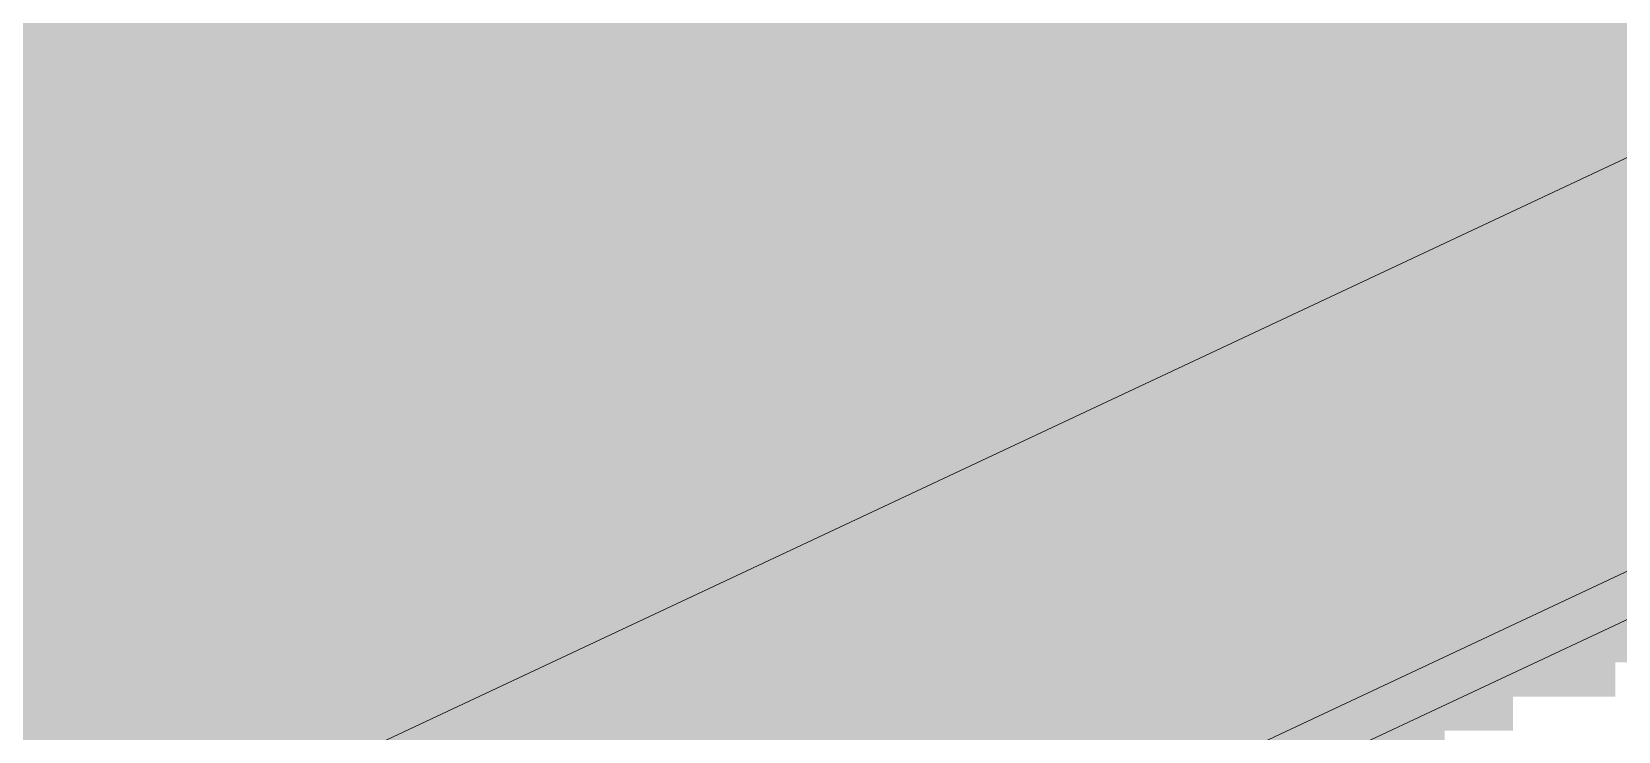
# Model space of a CAD drawing. Header units: millimetres. Extents: x 5 to 1315, y 5 to 292.
# Drawn here: x 1197.866 to 1202.352, y 75.672 to 77.65 of the extents above; entities that cross this region are included whole.
import ezdxf

# ---------------------------------------------------------------- set-up
doc = ezdxf.new("R2010")
doc.units = ezdxf.units.MM
doc.layers.add('EXISTING', color=7, linetype='Continuous')
doc.layers.add('IMAGES', color=7, linetype='Continuous')

# ---------------------------------------------------------------- blocks, each defined once
blk = doc.blocks.new('SHEET_03')
at = {"layer": 'EXISTING', "color": 250, "lineweight": 9}
for p, q in [((263.2288, 58.9151), (329.7311, 90.136)), ((329.7311, 88.9664), (263.2288, 57.7455)), ((263.2288, 57.7455), (303.5049, 76.654)), ((303.5049, 76.5175), (263.2288, 57.609))]:
    blk.add_line(p, q, dxfattribs=at)
at = {"layer": 'IMAGES', "color": 7}
for points in [[(296.7545, 77.6015), (300.8982, 77.6015), (296.7545, 77.6979), (300.8982, 77.6979)], [(300.8982, 77.6015), (301.0909, 77.6015), (300.8982, 77.6979), (301.0909, 77.6979)], [(301.0909, 77.6015), (301.1873, 77.6015), (301.0909, 77.6979), (301.1873, 77.6979)], [(301.1873, 77.6015), (301.2836, 77.6015), (301.1873, 77.6979), (301.2836, 77.6979)], [(301.2836, 77.6015), (301.38, 77.6015), (301.2836, 77.6979), (301.38, 77.6979)], [(301.38, 77.6015), (301.4764, 77.6015), (301.38, 77.6979), (301.4764, 77.6979)], [(301.4764, 77.6015), (301.5727, 77.6015), (301.4764, 77.6979), (301.5727, 77.6979)], [(301.5727, 77.6015), (302.8255, 77.6015), (301.5727, 77.6979), (302.8255, 77.6979)], [(296.5618, 77.5051), (300.7055, 77.5051), (296.5618, 77.6015), (300.7055, 77.6015)], [(300.7055, 77.5051), (300.8982, 77.5051), (300.7055, 77.6015), (300.8982, 77.6015)], [(300.8982, 77.5051), (300.9945, 77.5051), (300.8982, 77.6015), (300.9945, 77.6015)], [(300.9945, 77.5051), (301.0909, 77.5051), (300.9945, 77.6015), (301.0909, 77.6015)], [(301.0909, 77.5051), (301.2836, 77.5051), (301.0909, 77.6015), (301.2836, 77.6015)], [(301.2836, 77.5051), (301.38, 77.5051), (301.2836, 77.6015), (301.38, 77.6015)], [(301.38, 77.5051), (301.4764, 77.5051), (301.38, 77.6015), (301.4764, 77.6015)], [(301.4764, 77.5051), (302.6327, 77.5051), (301.4764, 77.6015), (302.6327, 77.6015)], [(296.3691, 77.4087), (300.6091, 77.4087), (296.3691, 77.5051), (300.6091, 77.5051)], [(300.6091, 77.4087), (300.7055, 77.4087), (300.6091, 77.5051), (300.7055, 77.5051)], [(300.7055, 77.4087), (300.8018, 77.4087), (300.7055, 77.5051), (300.8018, 77.5051)], [(300.8018, 77.4087), (300.8982, 77.4087), (300.8018, 77.5051), (300.8982, 77.5051)], [(300.8982, 77.4087), (300.9945, 77.4087), (300.8982, 77.5051), (300.9945, 77.5051)], [(300.9945, 77.4087), (301.0909, 77.4087), (300.9945, 77.5051), (301.0909, 77.5051)], [(301.0909, 77.4087), (301.1873, 77.4087), (301.0909, 77.5051), (301.1873, 77.5051)], [(301.1873, 77.4087), (302.3436, 77.4087), (301.1873, 77.5051), (302.3436, 77.5051)], [(302.3436, 77.4087), (302.44, 77.4087), (302.3436, 77.5051), (302.44, 77.5051)], [(296.1764, 77.3123), (300.32, 77.3123), (296.1764, 77.4087), (300.32, 77.4087)], [(300.32, 77.3123), (300.4164, 77.3123), (300.32, 77.4087), (300.4164, 77.4087)], [(300.4164, 77.3123), (300.5127, 77.3123), (300.4164, 77.4087), (300.5127, 77.4087)], [(300.5127, 77.3123), (300.6091, 77.3123), (300.5127, 77.4087), (300.6091, 77.4087)], [(300.6091, 77.3123), (300.7055, 77.3123), (300.6091, 77.4087), (300.7055, 77.4087)], [(300.7055, 77.3123), (300.8018, 77.3123), (300.7055, 77.4087), (300.8018, 77.4087)], [(300.8018, 77.3123), (300.8982, 77.3123), (300.8018, 77.4087), (300.8982, 77.4087)], [(300.8982, 77.3123), (301.0909, 77.3123), (300.8982, 77.4087), (301.0909, 77.4087)], [(301.0909, 77.3123), (302.1509, 77.3123), (301.0909, 77.4087), (302.1509, 77.4087)], [(302.1509, 77.3123), (302.2473, 77.3123), (302.1509, 77.4087), (302.2473, 77.4087)], [(302.2473, 77.3123), (302.3436, 77.3123), (302.2473, 77.4087), (302.3436, 77.4087)], [(302.3436, 77.3123), (302.44, 77.3123), (302.3436, 77.4087), (302.44, 77.4087)], [(295.9836, 77.2159), (300.2236, 77.2159), (295.9836, 77.3123), (300.2236, 77.3123)], [(300.2236, 77.2159), (300.32, 77.2159), (300.2236, 77.3123), (300.32, 77.3123)], [(300.32, 77.2159), (300.4164, 77.2159), (300.32, 77.3123), (300.4164, 77.3123)], [(300.4164, 77.2159), (300.5127, 77.2159), (300.4164, 77.3123), (300.5127, 77.3123)], [(300.5127, 77.1195), (300.6091, 77.1195), (300.5127, 77.3123), (300.6091, 77.3123)], [(300.6091, 77.2159), (300.7055, 77.2159), (300.6091, 77.3123), (300.7055, 77.3123)], [(300.7055, 77.2159), (300.8982, 77.2159), (300.7055, 77.3123), (300.8982, 77.3123)], [(300.8982, 77.2159), (302.0545, 77.2159), (300.8982, 77.3123), (302.0545, 77.3123)], [(302.0545, 77.2159), (302.1509, 77.2159), (302.0545, 77.3123), (302.1509, 77.3123)], [(302.1509, 77.2159), (302.2473, 77.2159), (302.1509, 77.3123), (302.2473, 77.3123)], [(302.2473, 77.2159), (302.3436, 77.2159), (302.2473, 77.3123), (302.3436, 77.3123)], [(302.3436, 77.2159), (302.44, 77.2159), (302.3436, 77.3123), (302.44, 77.3123)], [(295.6945, 77.1195), (299.8382, 77.1195), (295.6945, 77.2159), (299.8382, 77.2159)], [(299.8382, 77.1195), (299.9345, 77.1195), (299.8382, 77.2159), (299.9345, 77.2159)], [(299.9345, 77.1195), (300.0309, 77.1195), (299.9345, 77.2159), (300.0309, 77.2159)], [(300.0309, 77.1195), (300.1273, 77.1195), (300.0309, 77.2159), (300.1273, 77.2159)], [(300.1273, 77.1195), (300.2236, 77.1195), (300.1273, 77.2159), (300.2236, 77.2159)], [(300.2236, 77.1195), (300.32, 77.1195), (300.2236, 77.2159), (300.32, 77.2159)], [(300.32, 77.1195), (300.4164, 77.1195), (300.32, 77.2159), (300.4164, 77.2159)], [(300.4164, 77.1195), (300.5127, 77.1195), (300.4164, 77.2159), (300.5127, 77.2159)], [(300.6091, 77.1195), (301.7655, 77.1195), (300.6091, 77.2159), (301.7655, 77.2159)], [(301.7655, 77.1195), (301.8618, 77.1195), (301.7655, 77.2159), (301.8618, 77.2159)], [(301.8618, 77.1195), (301.9582, 77.1195), (301.8618, 77.2159), (301.9582, 77.2159)], [(301.9582, 77.1195), (302.0545, 77.1195), (301.9582, 77.2159), (302.0545, 77.2159)], [(302.0545, 77.1195), (302.1509, 77.1195), (302.0545, 77.2159), (302.1509, 77.2159)], [(302.1509, 77.1195), (302.2473, 77.1195), (302.1509, 77.2159), (302.2473, 77.2159)], [(302.2473, 77.1195), (302.3436, 77.1195), (302.2473, 77.2159), (302.3436, 77.2159)], [(302.3436, 77.1195), (302.44, 77.1195), (302.3436, 77.2159), (302.44, 77.2159)], [(295.5982, 77.0231), (299.7418, 77.0231), (295.5982, 77.1195), (299.7418, 77.1195)], [(299.7418, 77.0231), (299.8382, 77.0231), (299.7418, 77.1195), (299.8382, 77.1195)], [(299.8382, 77.0231), (300.0309, 77.0231), (299.8382, 77.1195), (300.0309, 77.1195)], [(300.0309, 77.0231), (300.1273, 77.0231), (300.0309, 77.1195), (300.1273, 77.1195)], [(300.1273, 77.0231), (300.32, 77.0231), (300.1273, 77.1195), (300.32, 77.1195)], [(300.32, 77.0231), (300.4164, 77.0231), (300.32, 77.1195), (300.4164, 77.1195)], [(300.4164, 77.0231), (300.5127, 77.0231), (300.4164, 77.1195), (300.5127, 77.1195)], [(300.5127, 77.0231), (301.5727, 77.0231), (300.5127, 77.1195), (301.5727, 77.1195)], [(301.5727, 77.0231), (301.6691, 77.0231), (301.5727, 77.1195), (301.6691, 77.1195)], [(301.6691, 77.0231), (301.7655, 77.0231), (301.6691, 77.1195), (301.7655, 77.1195)], [(301.7655, 77.0231), (301.9582, 77.0231), (301.7655, 77.1195), (301.9582, 77.1195)], [(301.9582, 77.0231), (302.0545, 77.0231), (301.9582, 77.1195), (302.0545, 77.1195)], [(302.0545, 77.0231), (302.1509, 77.0231), (302.0545, 77.1195), (302.1509, 77.1195)], [(302.1509, 77.0231), (302.3436, 77.0231), (302.1509, 77.1195), (302.3436, 77.1195)], [(302.3436, 77.0231), (302.44, 77.0231), (302.3436, 77.1195), (302.44, 77.1195)], [(295.3091, 76.9267), (299.4527, 76.9267), (295.3091, 77.0231), (299.4527, 77.0231)], [(299.4527, 76.9267), (299.5491, 76.9267), (299.4527, 77.0231), (299.5491, 77.0231)], [(299.5491, 76.9267), (299.7418, 76.9267), (299.5491, 77.0231), (299.7418, 77.0231)], [(299.7418, 76.9267), (299.8382, 76.9267), (299.7418, 77.0231), (299.8382, 77.0231)], [(299.8382, 76.9267), (299.9345, 76.9267), (299.8382, 77.0231), (299.9345, 77.0231)], [(299.9345, 76.9267), (300.1273, 76.9267), (299.9345, 77.0231), (300.1273, 77.0231)], [(300.1273, 76.9267), (300.2236, 76.9267), (300.1273, 77.0231), (300.2236, 77.0231)], [(300.2236, 76.9267), (300.32, 76.9267), (300.2236, 77.0231), (300.32, 77.0231)], [(300.32, 76.9267), (301.2836, 76.9267), (300.32, 77.0231), (301.2836, 77.0231)], [(301.2836, 76.9267), (301.38, 76.9267), (301.2836, 77.0231), (301.38, 77.0231)], [(301.38, 76.9267), (301.4764, 76.9267), (301.38, 77.0231), (301.4764, 77.0231)], [(301.4764, 76.9267), (301.5727, 76.9267), (301.4764, 77.0231), (301.5727, 77.0231)], [(301.5727, 76.9267), (301.6691, 76.9267), (301.5727, 77.0231), (301.6691, 77.0231)], [(301.6691, 76.8303), (301.7655, 76.8303), (301.6691, 77.0231), (301.7655, 77.0231)], [(301.7655, 76.9267), (301.8618, 76.9267), (301.7655, 77.0231), (301.8618, 77.0231)], [(301.8618, 76.9267), (301.9582, 76.9267), (301.8618, 77.0231), (301.9582, 77.0231)], [(301.9582, 76.9267), (302.0545, 76.9267), (301.9582, 77.0231), (302.0545, 77.0231)], [(302.0545, 76.9267), (302.1509, 76.9267), (302.0545, 77.0231), (302.1509, 77.0231)], [(302.1509, 76.9267), (303.8855, 76.9267), (302.1509, 77.0231), (303.8855, 77.0231)], [(295.1164, 76.8303), (299.3564, 76.8303), (295.1164, 76.9267), (299.3564, 76.9267)], [(299.3564, 76.8303), (299.4527, 76.8303), (299.3564, 76.9267), (299.4527, 76.9267)], [(299.4527, 76.8303), (299.5491, 76.8303), (299.4527, 76.9267), (299.5491, 76.9267)], [(299.5491, 76.8303), (299.7418, 76.8303), (299.5491, 76.9267), (299.7418, 76.9267)], [(299.7418, 76.8303), (299.8382, 76.8303), (299.7418, 76.9267), (299.8382, 76.9267)], [(299.8382, 76.8303), (299.9345, 76.8303), (299.8382, 76.9267), (299.9345, 76.9267)], [(299.9345, 76.8303), (301.1873, 76.8303), (299.9345, 76.9267), (301.1873, 76.9267)], [(301.1873, 76.8303), (301.2836, 76.8303), (301.1873, 76.9267), (301.2836, 76.9267)], [(301.2836, 76.8303), (301.38, 76.8303), (301.2836, 76.9267), (301.38, 76.9267)], [(301.38, 76.8303), (301.4764, 76.8303), (301.38, 76.9267), (301.4764, 76.9267)], [(301.4764, 76.8303), (301.6691, 76.8303), (301.4764, 76.9267), (301.6691, 76.9267)], [(301.7655, 76.8303), (301.8618, 76.8303), (301.7655, 76.9267), (301.8618, 76.9267)], [(301.8618, 76.8303), (301.9582, 76.8303), (301.8618, 76.9267), (301.9582, 76.9267)], [(301.9582, 76.8303), (303.6927, 76.8303), (301.9582, 76.9267), (303.6927, 76.9267)], [(295.02, 76.7339), (299.0673, 76.7339), (295.02, 76.8303), (299.0673, 76.8303)], [(299.0673, 76.7339), (299.1636, 76.7339), (299.0673, 76.8303), (299.1636, 76.8303)], [(299.1636, 76.7339), (299.3564, 76.7339), (299.1636, 76.8303), (299.3564, 76.8303)], [(299.3564, 76.7339), (299.4527, 76.7339), (299.3564, 76.8303), (299.4527, 76.8303)], [(299.4527, 76.7339), (299.5491, 76.7339), (299.4527, 76.8303), (299.5491, 76.8303)], [(299.5491, 76.7339), (299.7418, 76.7339), (299.5491, 76.8303), (299.7418, 76.8303)], [(299.7418, 76.7339), (300.8982, 76.7339), (299.7418, 76.8303), (300.8982, 76.8303)], [(300.8982, 76.7339), (300.9945, 76.7339), (300.8982, 76.8303), (300.9945, 76.8303)], [(300.9945, 76.7339), (301.0909, 76.7339), (300.9945, 76.8303), (301.0909, 76.8303)], [(301.0909, 76.7339), (301.1873, 76.7339), (301.0909, 76.8303), (301.1873, 76.8303)], [(301.1873, 76.7339), (301.2836, 76.7339), (301.1873, 76.8303), (301.2836, 76.8303)], [(301.2836, 76.7339), (301.38, 76.7339), (301.2836, 76.8303), (301.38, 76.8303)], [(301.38, 76.7339), (301.4764, 76.7339), (301.38, 76.8303), (301.4764, 76.8303)], [(301.4764, 76.7339), (301.5727, 76.7339), (301.4764, 76.8303), (301.5727, 76.8303)], [(301.5727, 76.7339), (301.6691, 76.7339), (301.5727, 76.8303), (301.6691, 76.8303)], [(301.6691, 76.7339), (301.7655, 76.7339), (301.6691, 76.8303), (301.7655, 76.8303)], [(301.7655, 76.7339), (303.5, 76.7339), (301.7655, 76.8303), (303.5, 76.8303)], [(294.9236, 76.6375), (298.9709, 76.6375), (294.9236, 76.7339), (298.9709, 76.7339)], [(298.9709, 76.6375), (299.0673, 76.6375), (298.9709, 76.7339), (299.0673, 76.7339)], [(299.0673, 76.6375), (299.1636, 76.6375), (299.0673, 76.7339), (299.1636, 76.7339)], [(299.1636, 76.6375), (299.26, 76.6375), (299.1636, 76.7339), (299.26, 76.7339)], [(299.26, 76.6375), (299.3564, 76.6375), (299.26, 76.7339), (299.3564, 76.7339)], [(299.3564, 76.6375), (299.4527, 76.6375), (299.3564, 76.7339), (299.4527, 76.7339)], [(299.4527, 76.6375), (300.8018, 76.6375), (299.4527, 76.7339), (300.8018, 76.7339)], [(300.8018, 76.6375), (300.8982, 76.6375), (300.8018, 76.7339), (300.8982, 76.7339)], [(300.8982, 76.6375), (300.9945, 76.6375), (300.8982, 76.7339), (300.9945, 76.7339)], [(300.9945, 76.6375), (301.0909, 76.6375), (300.9945, 76.7339), (301.0909, 76.7339)], [(301.0909, 76.6375), (301.1873, 76.6375), (301.0909, 76.7339), (301.1873, 76.7339)], [(301.1873, 76.6375), (301.2836, 76.6375), (301.1873, 76.7339), (301.2836, 76.7339)], [(301.2836, 76.6375), (301.38, 76.6375), (301.2836, 76.7339), (301.38, 76.7339)], [(301.38, 76.6375), (301.4764, 76.6375), (301.38, 76.7339), (301.4764, 76.7339)], [(301.4764, 76.6375), (301.5727, 76.6375), (301.4764, 76.7339), (301.5727, 76.7339)], [(301.5727, 76.6375), (303.3073, 76.6375), (301.5727, 76.7339), (303.3073, 76.7339)], [(294.8273, 76.5411), (298.6818, 76.5411), (294.8273, 76.6375), (298.6818, 76.6375)], [(298.6818, 76.5411), (298.8745, 76.5411), (298.6818, 76.6375), (298.8745, 76.6375)], [(298.8745, 76.5411), (298.9709, 76.5411), (298.8745, 76.6375), (298.9709, 76.6375)], [(298.9709, 76.5411), (299.0673, 76.5411), (298.9709, 76.6375), (299.0673, 76.6375)], [(299.0673, 76.5411), (299.1636, 76.5411), (299.0673, 76.6375), (299.1636, 76.6375)], [(299.1636, 76.5411), (299.3564, 76.5411), (299.1636, 76.6375), (299.3564, 76.6375)], [(299.3564, 76.5411), (300.5127, 76.5411), (299.3564, 76.6375), (300.5127, 76.6375)], [(300.5127, 76.5411), (300.6091, 76.5411), (300.5127, 76.6375), (300.6091, 76.6375)], [(300.6091, 76.5411), (300.7055, 76.5411), (300.6091, 76.6375), (300.7055, 76.6375)], [(300.7055, 76.5411), (300.8018, 76.5411), (300.7055, 76.6375), (300.8018, 76.6375)], [(300.8018, 76.5411), (300.8982, 76.5411), (300.8018, 76.6375), (300.8982, 76.6375)], [(300.8982, 76.5411), (300.9945, 76.5411), (300.8982, 76.6375), (300.9945, 76.6375)], [(300.9945, 76.5411), (301.0909, 76.5411), (300.9945, 76.6375), (301.0909, 76.6375)], [(301.0909, 76.5411), (301.1873, 76.5411), (301.0909, 76.6375), (301.1873, 76.6375)], [(301.1873, 76.5411), (301.38, 76.5411), (301.1873, 76.6375), (301.38, 76.6375)], [(301.38, 76.5411), (303.1145, 76.5411), (301.38, 76.6375), (303.1145, 76.6375)], [(294.6345, 76.4446), (298.3927, 76.4446), (294.6345, 76.5411), (298.3927, 76.5411)], [(298.3927, 76.4446), (298.4891, 76.4446), (298.3927, 76.5411), (298.4891, 76.5411)], [(298.4891, 76.4446), (298.5855, 76.4446), (298.4891, 76.5411), (298.5855, 76.5411)], [(298.5855, 76.4446), (298.6818, 76.4446), (298.5855, 76.5411), (298.6818, 76.5411)], [(298.6818, 76.4446), (298.7782, 76.4446), (298.6818, 76.5411), (298.7782, 76.5411)], [(298.7782, 76.4446), (298.8745, 76.4446), (298.7782, 76.5411), (298.8745, 76.5411)], [(298.8745, 76.4446), (298.9709, 76.4446), (298.8745, 76.5411), (298.9709, 76.5411)], [(298.9709, 76.4446), (299.0673, 76.4446), (298.9709, 76.5411), (299.0673, 76.5411)], [(299.0673, 76.4446), (299.1636, 76.4446), (299.0673, 76.5411), (299.1636, 76.5411)], [(299.1636, 76.4446), (300.32, 76.4446), (299.1636, 76.5411), (300.32, 76.5411)], [(300.32, 76.4446), (300.4164, 76.4446), (300.32, 76.5411), (300.4164, 76.5411)], [(300.4164, 76.4446), (300.5127, 76.4446), (300.4164, 76.5411), (300.5127, 76.5411)], [(300.5127, 76.4446), (300.6091, 76.4446), (300.5127, 76.5411), (300.6091, 76.5411)], [(300.6091, 76.4446), (300.7055, 76.4446), (300.6091, 76.5411), (300.7055, 76.5411)], [(300.7055, 76.4446), (300.8018, 76.4446), (300.7055, 76.5411), (300.8018, 76.5411)], [(300.8018, 76.4446), (300.8982, 76.4446), (300.8018, 76.5411), (300.8982, 76.5411)], [(300.8982, 76.4446), (300.9945, 76.4446), (300.8982, 76.5411), (300.9945, 76.5411)], [(300.9945, 76.4446), (301.1873, 76.4446), (300.9945, 76.5411), (301.1873, 76.5411)], [(301.1873, 76.4446), (302.8255, 76.4446), (301.1873, 76.5411), (302.8255, 76.5411)], [(294.4418, 76.3482), (298.2964, 76.3482), (294.4418, 76.4446), (298.2964, 76.4446)], [(298.2964, 76.3482), (298.3927, 76.3482), (298.2964, 76.4446), (298.3927, 76.4446)], [(298.3927, 76.3482), (298.4891, 76.3482), (298.3927, 76.4446), (298.4891, 76.4446)], [(298.4891, 76.3482), (298.5855, 76.3482), (298.4891, 76.4446), (298.5855, 76.4446)], [(298.5855, 76.3482), (298.7782, 76.3482), (298.5855, 76.4446), (298.7782, 76.4446)], [(298.7782, 76.3482), (298.9709, 76.3482), (298.7782, 76.4446), (298.9709, 76.4446)], [(298.9709, 76.3482), (300.1273, 76.3482), (298.9709, 76.4446), (300.1273, 76.4446)], [(300.1273, 76.3482), (300.2236, 76.3482), (300.1273, 76.4446), (300.2236, 76.4446)], [(300.2236, 76.3482), (300.32, 76.3482), (300.2236, 76.4446), (300.32, 76.4446)], [(300.32, 76.3482), (300.4164, 76.3482), (300.32, 76.4446), (300.4164, 76.4446)], [(300.4164, 76.3482), (300.5127, 76.3482), (300.4164, 76.4446), (300.5127, 76.4446)], [(300.5127, 76.3482), (300.6091, 76.3482), (300.5127, 76.4446), (300.6091, 76.4446)], [(300.6091, 76.3482), (300.7055, 76.3482), (300.6091, 76.4446), (300.7055, 76.4446)], [(300.7055, 76.3482), (300.8982, 76.3482), (300.7055, 76.4446), (300.8982, 76.4446)], [(300.8982, 76.3482), (300.9945, 76.3482), (300.8982, 76.4446), (300.9945, 76.4446)], [(300.9945, 76.3482), (302.7291, 76.3482), (300.9945, 76.4446), (302.7291, 76.4446)], [(294.1527, 76.2518), (298.2, 76.2518), (294.1527, 76.3482), (298.2, 76.3482)], [(298.2, 76.2518), (298.2964, 76.2518), (298.2, 76.3482), (298.2964, 76.3482)], [(298.2964, 76.2518), (298.3927, 76.2518), (298.2964, 76.3482), (298.3927, 76.3482)], [(298.3927, 76.2518), (298.4891, 76.2518), (298.3927, 76.3482), (298.4891, 76.3482)], [(298.4891, 76.2518), (298.5855, 76.2518), (298.4891, 76.3482), (298.5855, 76.3482)], [(298.5855, 76.2518), (298.6818, 76.2518), (298.5855, 76.3482), (298.6818, 76.3482)], [(298.6818, 76.2518), (299.9345, 76.2518), (298.6818, 76.3482), (299.9345, 76.3482)], [(299.9345, 76.2518), (300.0309, 76.2518), (299.9345, 76.3482), (300.0309, 76.3482)], [(300.0309, 76.2518), (300.1273, 76.2518), (300.0309, 76.3482), (300.1273, 76.3482)], [(300.1273, 76.2518), (300.2236, 76.2518), (300.1273, 76.3482), (300.2236, 76.3482)], [(300.2236, 76.2518), (300.32, 76.2518), (300.2236, 76.3482), (300.32, 76.3482)], [(300.32, 76.2518), (300.4164, 76.2518), (300.32, 76.3482), (300.4164, 76.3482)], [(300.4164, 76.2518), (300.5127, 76.2518), (300.4164, 76.3482), (300.5127, 76.3482)], [(300.5127, 76.2518), (300.6091, 76.2518), (300.5127, 76.3482), (300.6091, 76.3482)], [(300.6091, 76.2518), (300.7055, 76.2518), (300.6091, 76.3482), (300.7055, 76.3482)], [(300.7055, 76.2518), (302.44, 76.2518), (300.7055, 76.3482), (302.44, 76.3482)], [(293.96, 76.1554), (297.9109, 76.1554), (293.96, 76.2518), (297.9109, 76.2518)], [(297.9109, 76.1554), (298.2, 76.1554), (297.9109, 76.2518), (298.2, 76.2518)], [(298.2, 76.1554), (298.2964, 76.1554), (298.2, 76.2518), (298.2964, 76.2518)], [(298.2964, 76.1554), (298.3927, 76.1554), (298.2964, 76.2518), (298.3927, 76.2518)], [(298.3927, 76.1554), (298.4891, 76.1554), (298.3927, 76.2518), (298.4891, 76.2518)], [(298.4891, 76.1554), (298.5855, 76.1554), (298.4891, 76.2518), (298.5855, 76.2518)], [(298.5855, 76.1554), (299.7418, 76.1554), (298.5855, 76.2518), (299.7418, 76.2518)], [(299.7418, 76.1554), (299.8382, 76.1554), (299.7418, 76.2518), (299.8382, 76.2518)], [(299.8382, 76.1554), (299.9345, 76.1554), (299.8382, 76.2518), (299.9345, 76.2518)], [(299.9345, 76.1554), (300.0309, 76.1554), (299.9345, 76.2518), (300.0309, 76.2518)], [(300.0309, 76.059), (300.1273, 76.059), (300.0309, 76.2518), (300.1273, 76.2518)], [(300.1273, 76.1554), (300.32, 76.1554), (300.1273, 76.2518), (300.32, 76.2518)], [(300.32, 76.1554), (300.4164, 76.1554), (300.32, 76.2518), (300.4164, 76.2518)], [(300.4164, 76.1554), (300.6091, 76.1554), (300.4164, 76.2518), (300.6091, 76.2518)], [(300.6091, 76.1554), (302.2473, 76.1554), (300.6091, 76.2518), (302.2473, 76.2518)], [(302.2473, 76.1554), (302.44, 76.1554), (302.2473, 76.2518), (302.44, 76.2518)], [(297.8145, 76.059), (297.9109, 76.059), (297.8145, 76.1554), (297.9109, 76.1554)], [(297.9109, 76.059), (298.0073, 76.059), (297.9109, 76.1554), (298.0073, 76.1554)], [(298.0073, 76.059), (298.1036, 76.059), (298.0073, 76.1554), (298.1036, 76.1554)], [(298.1036, 76.059), (298.2, 76.059), (298.1036, 76.1554), (298.2, 76.1554)], [(298.2, 76.059), (298.2964, 76.059), (298.2, 76.1554), (298.2964, 76.1554)], [(298.2964, 76.059), (298.3927, 76.059), (298.2964, 76.1554), (298.3927, 76.1554)], [(298.3927, 76.059), (299.4527, 76.059), (298.3927, 76.1554), (299.4527, 76.1554)], [(299.4527, 76.059), (299.5491, 76.059), (299.4527, 76.1554), (299.5491, 76.1554)], [(299.5491, 76.059), (299.7418, 76.059), (299.5491, 76.1554), (299.7418, 76.1554)], [(299.7418, 76.059), (299.8382, 76.059), (299.7418, 76.1554), (299.8382, 76.1554)], [(299.8382, 76.059), (299.9345, 76.059), (299.8382, 76.1554), (299.9345, 76.1554)], [(299.9345, 76.059), (300.0309, 76.059), (299.9345, 76.1554), (300.0309, 76.1554)], [(300.1273, 76.059), (300.32, 76.059), (300.1273, 76.1554), (300.32, 76.1554)], [(300.32, 76.059), (302.0545, 76.059), (300.32, 76.1554), (302.0545, 76.1554)], [(302.0545, 76.059), (302.2473, 76.059), (302.0545, 76.1554), (302.2473, 76.1554)], [(302.2473, 76.059), (302.3436, 76.059), (302.2473, 76.1554), (302.3436, 76.1554)], [(302.3436, 76.059), (302.5364, 76.059), (302.3436, 76.1554), (302.5364, 76.1554)], [(297.8145, 75.9626), (297.9109, 75.9626), (297.8145, 76.059), (297.9109, 76.059)], [(297.9109, 75.9626), (298.0073, 75.9626), (297.9109, 76.059), (298.0073, 76.059)], [(298.0073, 75.9626), (298.1036, 75.9626), (298.0073, 76.059), (298.1036, 76.059)], [(298.1036, 75.9626), (299.3564, 75.9626), (298.1036, 76.059), (299.3564, 76.059)], [(299.3564, 75.9626), (299.4527, 75.9626), (299.3564, 76.059), (299.4527, 76.059)], [(299.4527, 75.9626), (299.5491, 75.9626), (299.4527, 76.059), (299.5491, 76.059)], [(299.5491, 75.9626), (299.6455, 75.9626), (299.5491, 76.059), (299.6455, 76.059)], [(299.6455, 75.9626), (299.7418, 75.9626), (299.6455, 76.059), (299.7418, 76.059)], [(299.7418, 75.9626), (299.8382, 75.9626), (299.7418, 76.059), (299.8382, 76.059)], [(299.8382, 75.9626), (300.0309, 75.9626), (299.8382, 76.059), (300.0309, 76.059)], [(300.0309, 75.9626), (300.1273, 75.9626), (300.0309, 76.059), (300.1273, 76.059)], [(300.1273, 75.9626), (301.8618, 75.9626), (300.1273, 76.059), (301.8618, 76.059)], [(301.8618, 75.9626), (302.0545, 75.9626), (301.8618, 76.059), (302.0545, 76.059)], [(302.0545, 75.9626), (302.1509, 75.9626), (302.0545, 76.059), (302.1509, 76.059)], [(302.1509, 75.9626), (302.44, 75.9626), (302.1509, 76.059), (302.44, 76.059)], [(297.7182, 75.8662), (297.9109, 75.8662), (297.7182, 75.9626), (297.9109, 75.9626)], [(297.9109, 75.8662), (298.0073, 75.8662), (297.9109, 75.9626), (298.0073, 75.9626)], [(298.0073, 75.8662), (299.0673, 75.8662), (298.0073, 75.9626), (299.0673, 75.9626)], [(299.0673, 75.8662), (299.1636, 75.8662), (299.0673, 75.9626), (299.1636, 75.9626)], [(299.1636, 75.8662), (299.26, 75.8662), (299.1636, 75.9626), (299.26, 75.9626)], [(299.26, 75.8662), (299.3564, 75.8662), (299.26, 75.9626), (299.3564, 75.9626)], [(299.3564, 75.8662), (299.4527, 75.8662), (299.3564, 75.9626), (299.4527, 75.9626)], [(299.4527, 75.8662), (299.5491, 75.8662), (299.4527, 75.9626), (299.5491, 75.9626)], [(299.5491, 75.8662), (299.6455, 75.8662), (299.5491, 75.9626), (299.6455, 75.9626)], [(299.6455, 75.8662), (299.7418, 75.8662), (299.6455, 75.9626), (299.7418, 75.9626)], [(299.7418, 75.8662), (300.0309, 75.8662), (299.7418, 75.9626), (300.0309, 75.9626)], [(300.0309, 75.8662), (301.6691, 75.8662), (300.0309, 75.9626), (301.6691, 75.9626)], [(301.6691, 75.8662), (301.7655, 75.8662), (301.6691, 75.9626), (301.7655, 75.9626)], [(301.7655, 75.8662), (301.8618, 75.8662), (301.7655, 75.9626), (301.8618, 75.9626)], [(301.8618, 75.8662), (301.9582, 75.8662), (301.8618, 75.9626), (301.9582, 75.9626)], [(301.9582, 75.8662), (302.0545, 75.8662), (301.9582, 75.9626), (302.0545, 75.9626)], [(302.0545, 75.8662), (302.3436, 75.8662), (302.0545, 75.9626), (302.3436, 75.9626)], [(302.3436, 75.8662), (302.44, 75.8662), (302.3436, 75.9626), (302.44, 75.9626)], [(297.6218, 75.7698), (298.8745, 75.7698), (297.6218, 75.8662), (298.8745, 75.8662)], [(298.8745, 75.7698), (298.9709, 75.7698), (298.8745, 75.8662), (298.9709, 75.8662)], [(298.9709, 75.7698), (299.0673, 75.7698), (298.9709, 75.8662), (299.0673, 75.8662)], [(299.0673, 75.7698), (299.1636, 75.7698), (299.0673, 75.8662), (299.1636, 75.8662)], [(299.1636, 75.7698), (299.26, 75.7698), (299.1636, 75.8662), (299.26, 75.8662)], [(299.26, 75.7698), (299.3564, 75.7698), (299.26, 75.8662), (299.3564, 75.8662)], [(299.3564, 75.7698), (299.4527, 75.7698), (299.3564, 75.8662), (299.4527, 75.8662)], [(299.4527, 75.7698), (299.5491, 75.7698), (299.4527, 75.8662), (299.5491, 75.8662)], [(299.5491, 75.7698), (299.7418, 75.7698), (299.5491, 75.8662), (299.7418, 75.8662)], [(299.7418, 75.7698), (301.38, 75.7698), (299.7418, 75.8662), (301.38, 75.8662)], [(301.38, 75.7698), (301.5727, 75.7698), (301.38, 75.8662), (301.5727, 75.8662)], [(301.5727, 75.7698), (301.6691, 75.7698), (301.5727, 75.8662), (301.6691, 75.8662)], [(301.6691, 75.7698), (301.7655, 75.7698), (301.6691, 75.8662), (301.7655, 75.8662)], [(301.7655, 75.7698), (301.9582, 75.7698), (301.7655, 75.8662), (301.9582, 75.8662)], [(301.9582, 75.6734), (302.0545, 75.6734), (301.9582, 75.8662), (302.0545, 75.8662)], [(302.0545, 75.7698), (302.1509, 75.7698), (302.0545, 75.8662), (302.1509, 75.8662)], [(302.1509, 75.7698), (302.2473, 75.7698), (302.1509, 75.8662), (302.2473, 75.8662)], [(302.2473, 75.7698), (302.3436, 75.7698), (302.2473, 75.8662), (302.3436, 75.8662)], [(297.5255, 75.6734), (298.7782, 75.6734), (297.5255, 75.7698), (298.7782, 75.7698)], [(298.7782, 75.6734), (298.8745, 75.6734), (298.7782, 75.7698), (298.8745, 75.7698)], [(298.8745, 75.6734), (298.9709, 75.6734), (298.8745, 75.7698), (298.9709, 75.7698)], [(298.9709, 75.6734), (299.0673, 75.6734), (298.9709, 75.7698), (299.0673, 75.7698)], [(299.0673, 75.6734), (299.1636, 75.6734), (299.0673, 75.7698), (299.1636, 75.7698)], [(299.1636, 75.6734), (299.26, 75.6734), (299.1636, 75.7698), (299.26, 75.7698)], [(299.26, 75.6734), (299.3564, 75.6734), (299.26, 75.7698), (299.3564, 75.7698)], [(299.3564, 75.6734), (299.4527, 75.6734), (299.3564, 75.7698), (299.4527, 75.7698)], [(299.4527, 75.6734), (299.5491, 75.6734), (299.4527, 75.7698), (299.5491, 75.7698)], [(299.5491, 75.6734), (301.2836, 75.6734), (299.5491, 75.7698), (301.2836, 75.7698)], [(301.2836, 75.6734), (301.38, 75.6734), (301.2836, 75.7698), (301.38, 75.7698)], [(301.38, 75.6734), (301.4764, 75.6734), (301.38, 75.7698), (301.4764, 75.7698)], [(301.4764, 75.6734), (301.5727, 75.6734), (301.4764, 75.7698), (301.5727, 75.7698)], [(301.5727, 75.6734), (301.6691, 75.6734), (301.5727, 75.7698), (301.6691, 75.7698)], [(301.6691, 75.6734), (301.8618, 75.6734), (301.6691, 75.7698), (301.8618, 75.7698)], [(301.8618, 75.6734), (301.9582, 75.6734), (301.8618, 75.7698), (301.9582, 75.7698)], [(297.3327, 75.577), (298.4891, 75.577), (297.3327, 75.6734), (298.4891, 75.6734)], [(298.4891, 75.577), (298.6818, 75.577), (298.4891, 75.6734), (298.6818, 75.6734)], [(298.6818, 75.577), (298.7782, 75.577), (298.6818, 75.6734), (298.7782, 75.6734)], [(298.7782, 75.577), (299.1636, 75.577), (298.7782, 75.6734), (299.1636, 75.6734)], [(299.1636, 75.577), (299.26, 75.577), (299.1636, 75.6734), (299.26, 75.6734)], [(299.26, 75.577), (300.9945, 75.577), (299.26, 75.6734), (300.9945, 75.6734)], [(300.9945, 75.577), (301.0909, 75.577), (300.9945, 75.6734), (301.0909, 75.6734)], [(301.0909, 75.577), (301.2836, 75.577), (301.0909, 75.6734), (301.2836, 75.6734)], [(301.2836, 75.577), (301.38, 75.577), (301.2836, 75.6734), (301.38, 75.6734)], [(301.38, 75.4806), (301.4764, 75.4806), (301.38, 75.6734), (301.4764, 75.6734)], [(301.4764, 75.4806), (301.5727, 75.4806), (301.4764, 75.6734), (301.5727, 75.6734)], [(301.5727, 75.4806), (301.6691, 75.4806), (301.5727, 75.6734), (301.6691, 75.6734)], [(301.6691, 75.577), (301.7655, 75.577), (301.6691, 75.6734), (301.7655, 75.6734)], [(301.7655, 75.577), (301.8618, 75.577), (301.7655, 75.6734), (301.8618, 75.6734)]]:
    blk.add_solid(points, dxfattribs=at)

msp = doc.modelspace()

# ---------------------------------------------------------------- block references
msp.add_blockref('SHEET_03', (900, 0))

doc.saveas('drawing.dxf')
